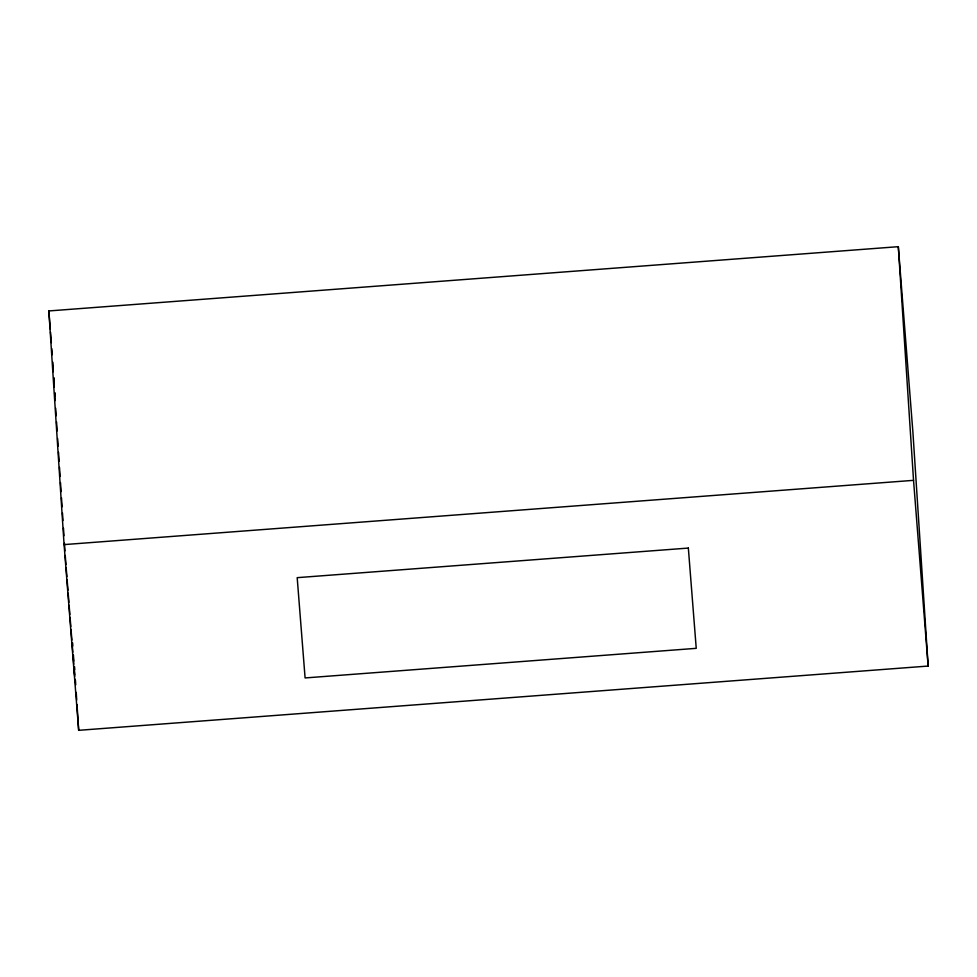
<?xml version="1.0" encoding="UTF-8"?>
<svg xmlns="http://www.w3.org/2000/svg" width="977" height="977" viewBox="0 0 977 977"><rect width="100%" height="100%" fill="white"/><g stroke="black" fill="none" stroke-linecap="round" stroke-linejoin="round"><path stroke-width="1.47" d="M48.85 310.942L898.315 246.68L912.921 432.396L928.15 666.058L78.685 730.32L64.079 544.604L48.85 310.942L50.279 329.054M64.079 544.604L913.532 480.342L898.315 246.68M913.532 480.342L928.15 666.058M50.511 332.082L51.341 342.646M51.818 348.691L52.294 354.724M52.892 362.272L53.246 366.802M53.234 370.198L52.88 365.667L53.271 371.736M53.833 377.745L54.187 382.276M55.017 392.852L55.262 395.88M65.923 564.547L65.251 555.461M66.155 567.564L66.876 576.625M67.108 579.654L67.938 590.23M68.182 593.247L68.891 602.308M69.135 605.337L69.843 614.399M70.088 617.415L70.796 626.477M71.028 629.506L71.871 640.082M72.103 643.098L72.811 652.16M73.055 655.188L73.763 664.25M74.008 667.267L74.716 676.34M74.533 666.595L74.74 669.636M75.424 680.248L75.73 684.804M76.218 692.388L76.719 699.984M77.012 704.527L78.685 730.32M72.628 642.903L72.823 645.944M73.409 655.054L73.812 661.124M74.203 667.193L74.704 674.789M53.674 377.806L54.26 386.916M54.663 392.998L55.152 400.582M55.652 408.178L56.141 415.775M56.544 421.844L57.13 430.955M57.631 438.551L58.119 446.135M58.522 452.217L59.108 461.327M59.512 467.397L60.098 476.507M60.501 482.577L61.087 491.687M61.49 497.757L62.076 506.868M62.479 512.949L62.968 520.533M63.468 528.13L63.957 535.726M64.458 543.31L64.946 550.906M688.345 548.073L297.191 577.663L305.093 677.94L696.235 648.337L688.345 548.073M75.192 682.386L74.96 679.357L75.192 682.386"/></g></svg>
